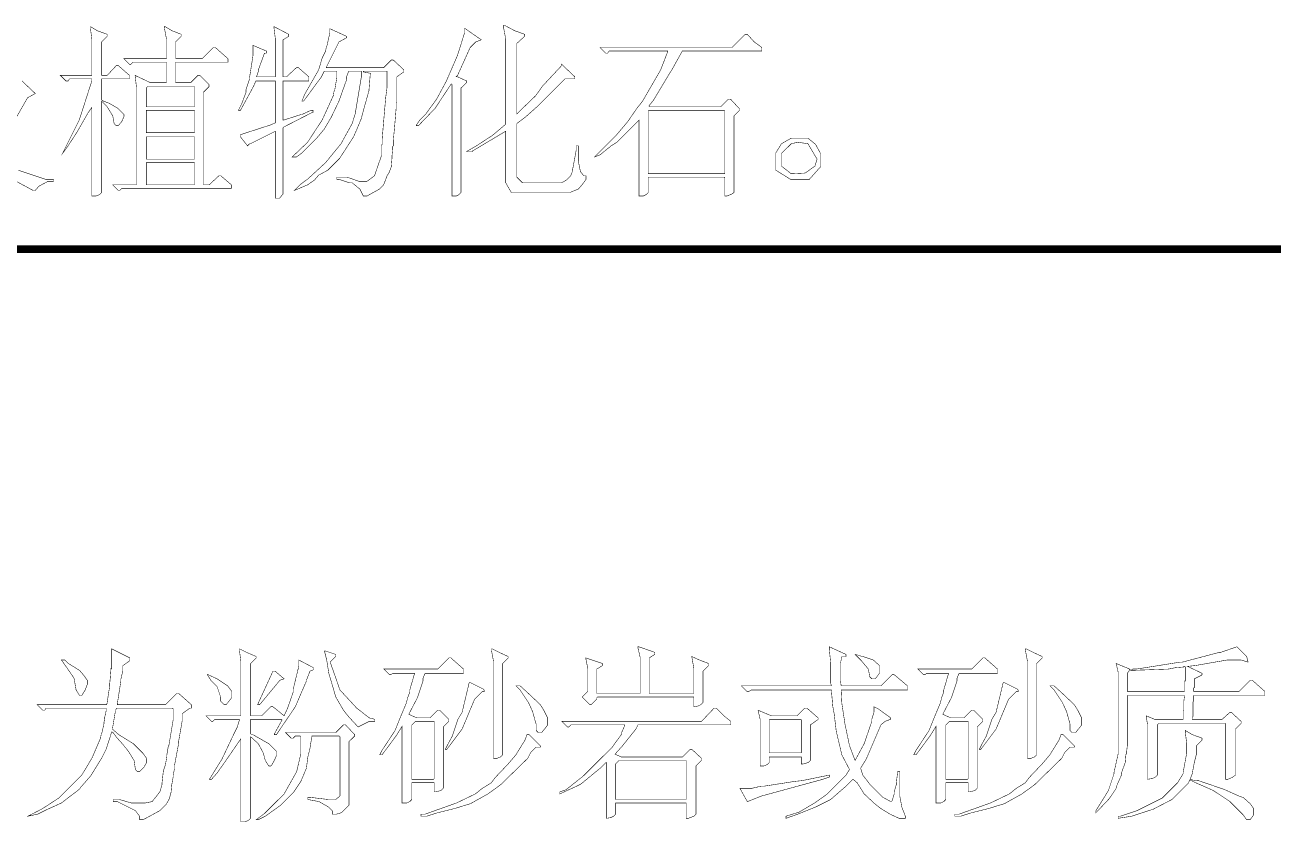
# Model space of a CAD drawing. Extents: x 94 to 452, y -72 to 1042.
# Drawn here: x 290.06 to 314.61, y 100.16 to 115.85 of the extents above; entities that cross this region are included whole.
import ezdxf

# ---------------------------------------------------------------- set-up
doc = ezdxf.new("R2010")
doc.units = 0
doc.header["$MEASUREMENT"] = 0
doc.layers.add('TREE_LAYER', color=7, linetype='Continuous')

msp = doc.modelspace()

# ---------------------------------------------------------------- linework, layer by layer
at = {"layer": 'TREE_LAYER'}
for points, const_width, elevation in [([(299.491046, 115.840317), (299.477321, 115.840317), (299.477321, 115.785415), (299.518497, 115.565807), (299.518497, 113.891297), (299.257713, 113.671689), (298.942027, 113.465807), (298.74987, 113.356003), (298.859674, 113.356003), (298.873399, 113.369728), (299.518497, 113.754042), (299.518497, 113.740317), (299.518497, 112.738356), (299.628301, 112.546199), (300.794968, 112.546199), (300.808693, 112.559924), (300.945948, 112.614826), (301.028301, 112.710905), (301.096929, 112.806983), (301.096929, 112.875611), (301.055752, 112.875611), (300.987125, 112.957964), (300.945948, 113.163846), (300.945948, 113.465807), (300.904772, 113.465807), (300.904772, 113.383454), (300.836144, 113.012866), (300.836144, 112.985415), (300.822419, 112.944238), (300.794968, 112.875611), (300.712615, 112.793258), (300.616537, 112.738356), (299.847909, 112.738356), (299.738105, 112.84816), (299.738105, 113.905022), (299.916537, 114.042277), (300.163595, 114.261885), (300.685164, 114.783454), (300.877321, 114.783454), (300.877321, 114.82463), (300.616537, 115.071689), (300.616537, 115.044238), (300.245948, 114.646199), (300.108693, 114.454042), (299.738105, 114.097179), (299.738105, 114.097179), (299.738105, 115.483454), (299.889086, 115.620709), (299.889086, 115.661885), (299.696929, 115.730513), (299.491046, 115.840317), (299.491046, 115.840317)], 0.01, 76), ([(291.351831, 115.812866), (291.351831, 115.812866), (291.351831, 115.785415), (291.379282, 115.565807), (291.379282, 114.865807), (291.379282, 114.852081), (290.761635, 114.852081), (290.871439, 114.742277), (290.912615, 114.742277), (290.940066, 114.783454), (291.379282, 114.783454), (291.379282, 114.783454), (291.379282, 114.742277), (291.132223, 113.97365), (290.802811, 113.314826), (290.912615, 113.465807), (291.091046, 113.740317), (291.310654, 114.12463), (291.379282, 114.220709), (291.379282, 114.220709), (291.379282, 112.477572), (291.461635, 112.477572), (291.530262, 112.505022), (291.571439, 112.546199), (291.571439, 114.330513), (291.571439, 114.344238), (291.681242, 114.234434), (291.791046, 114.056003), (291.818497, 113.905022), (291.859674, 113.863846), (291.90085, 113.863846), (291.969478, 113.946199), (292.010654, 114.042277), (292.010654, 114.083454), (291.887125, 114.206983), (291.722419, 114.303062), (291.612615, 114.344238), (291.571439, 114.371689), (291.571439, 114.783454), (291.571439, 114.783454), (292.120458, 114.783454), (292.120458, 114.852081), (291.90085, 115.044238), (291.859674, 115.044238), (291.681242, 114.852081), (291.571439, 114.852081), (291.571439, 114.865807), (291.571439, 115.510905), (291.681242, 115.620709), (291.681242, 115.661885), (291.489086, 115.730513), (291.351831, 115.812866), (291.351831, 115.812866)], 0.01, 76), ([(292.820458, 115.812866), (292.806733, 115.812866), (292.806733, 115.785415), (292.847909, 115.565807), (292.847909, 115.195219), (292.847909, 115.181493), (292.010654, 115.181493), (292.120458, 115.071689), (292.147909, 115.071689), (292.189086, 115.112866), (292.847909, 115.112866), (292.847909, 115.112866), (292.847909, 114.714826), (292.847909, 114.714826), (292.518497, 114.714826), (292.230262, 114.852081), (292.257713, 114.618748), (292.257713, 112.697179), (292.257713, 112.697179), (291.791046, 112.697179), (291.90085, 112.587375), (291.928301, 112.587375), (291.969478, 112.628552), (294.12438, 112.628552), (294.12438, 112.697179), (293.918497, 112.875611), (293.877321, 112.875611), (293.685164, 112.697179), (293.589086, 112.697179), (293.57536, 112.697179), (293.57536, 114.52267), (293.685164, 114.632473), (293.685164, 114.67365), (293.506733, 114.852081), (293.465556, 114.852081), (293.328301, 114.714826), (293.040066, 114.714826), (293.02634, 114.714826), (293.02634, 115.112866), (293.040066, 115.112866), (294.055752, 115.112866), (294.055752, 115.181493), (293.808693, 115.401101), (293.767517, 115.401101), (293.547909, 115.181493), (293.040066, 115.181493), (293.02634, 115.195219), (293.02634, 115.510905), (293.136144, 115.620709), (293.136144, 115.661885), (292.957713, 115.730513), (292.820458, 115.812866), (292.820458, 115.812866)], 0.01, 76), ([(294.961635, 115.812866), (294.961635, 115.812866), (294.961635, 115.785415), (294.989086, 115.565807), (294.989086, 114.82463), (294.989086, 114.82463), (294.632223, 114.82463), (294.618497, 114.82463), (294.659674, 114.94816), (294.659674, 114.975611), (294.769478, 115.277572), (294.783203, 115.291297), (294.810654, 115.291297), (294.810654, 115.332473), (294.54987, 115.442277), (294.54987, 115.250121), (294.481242, 114.810905), (294.481242, 114.783454), (294.412615, 114.577572), (294.412615, 114.52267), (294.330262, 114.303062), (294.261635, 114.165807), (294.302811, 114.165807), (294.302811, 114.165807), (294.563595, 114.646199), (294.604772, 114.742277), (294.989086, 114.742277), (294.989086, 114.742277), (294.989086, 113.918748), (294.893007, 113.877572), (294.302811, 113.685415), (294.302811, 113.644238), (294.440066, 113.465807), (294.481242, 113.506983), (294.494968, 113.506983), (294.989086, 113.754042), (294.989086, 113.754042), (294.989086, 112.436395), (295.071439, 112.436395), (295.140066, 112.518748), (295.140066, 113.82267), (295.153791, 113.836395), (295.716537, 114.12463), (295.730262, 114.12463), (295.730262, 114.165807), (295.689086, 114.165807), (295.510654, 114.083454), (295.496929, 114.083454), (295.153791, 113.97365), (295.140066, 113.97365), (295.140066, 114.742277), (295.140066, 114.742277), (295.647909, 114.742277), (295.647909, 114.82463), (295.442027, 115.003062), (295.40085, 115.003062), (295.208693, 114.82463), (295.140066, 114.82463), (295.140066, 114.82463), (295.140066, 115.552081), (295.24987, 115.620709), (295.24987, 115.620709), (295.24987, 115.661885), (294.961635, 115.812866), (294.961635, 115.812866)], 0.01, 76), ([(296.059674, 115.771689), (296.059674, 115.771689), (296.059674, 115.689336), (296.004772, 115.442277), (295.991046, 115.414826), (295.977321, 115.332473), (295.908693, 115.195219), (295.840066, 114.961885), (295.565556, 114.481493), (295.510654, 114.344238), (295.538105, 114.344238), (295.551831, 114.357964), (295.894968, 114.82463), (295.94987, 114.934434), (296.196929, 114.934434), (296.196929, 114.920709), (296.196929, 114.810905), (296.155752, 114.563846), (296.142027, 114.536395), (296.128301, 114.454042), (295.908693, 113.97365), (295.620458, 113.534434), (295.318497, 113.246199), (295.40085, 113.246199), (295.496929, 113.314826), (295.812615, 113.630513), (295.94987, 113.795219), (296.087125, 114.028552), (296.238105, 114.344238), (296.389086, 114.769728), (296.389086, 114.82463), (296.430262, 114.934434), (296.677321, 114.934434), (296.677321, 114.920709), (296.677321, 114.810905), (296.567517, 114.152081), (296.567517, 114.12463), (296.49889, 113.905022), (296.279282, 113.506983), (295.977321, 113.136395), (295.634184, 112.820709), (295.469478, 112.697179), (295.359674, 112.587375), (295.620458, 112.697179), (295.757713, 112.793258), (295.840066, 112.889336), (296.018497, 112.985415), (296.251831, 113.218748), (296.52634, 113.644238), (296.581242, 113.767768), (296.677321, 114.001101), (296.732223, 114.206983), (296.828301, 114.550121), (296.855752, 114.893258), (296.718497, 114.920709), (296.718497, 114.934434), (297.185164, 114.934434), (297.185164, 114.920709), (297.185164, 114.618748), (297.157713, 114.412866), (297.116537, 113.932473), (297.116537, 113.932473), (297.089086, 113.603062), (297.089086, 113.589336), (297.089086, 113.493258), (297.07536, 113.479532), (297.07536, 113.27365), (296.965556, 112.957964), (296.938105, 112.875611), (296.787125, 112.765807), (296.636144, 112.765807), (296.402811, 112.84816), (296.196929, 112.84816), (296.196929, 112.806983), (296.238105, 112.806983), (296.443988, 112.738356), (296.49889, 112.738356), (296.64987, 112.614826), (296.718497, 112.477572), (296.787125, 112.477572), (297.034184, 112.614826), (297.116537, 112.697179), (297.185164, 112.875611), (297.22634, 112.944238), (297.267517, 113.054042), (297.281242, 113.218748), (297.281242, 113.232473), (297.281242, 113.259924), (297.294968, 113.397179), (297.294968, 113.452081), (297.308693, 113.465807), (297.308693, 113.520709), (297.308693, 113.575611), (297.336144, 113.877572), (297.336144, 113.877572), (297.363595, 114.206983), (297.363595, 114.220709), (297.363595, 114.316787), (297.377321, 114.330513), (297.377321, 114.82463), (297.514576, 114.920709), (297.514576, 114.934434), (297.514576, 114.961885), (297.308693, 115.154042), (297.267517, 115.154042), (297.116537, 115.003062), (295.991046, 115.003062), (295.991046, 115.016787), (296.238105, 115.510905), (296.389086, 115.593258), (296.389086, 115.620709), (296.059674, 115.771689), (296.059674, 115.771689)], 0.01, 76), ([(298.722419, 115.771689), (298.708693, 115.771689), (298.708693, 115.689336), (298.571439, 115.250121), (298.351831, 114.742277), (298.159674, 114.385415), (297.940066, 114.083454), (297.830262, 113.97365), (297.761635, 113.877572), (297.761635, 113.863846), (297.802811, 113.863846), (298.132223, 114.206983), (298.447909, 114.687375), (298.461635, 114.67365), (298.461635, 112.477572), (298.543988, 112.477572), (298.59889, 112.505022), (298.640066, 112.546199), (298.640066, 114.605022), (298.74987, 114.714826), (298.74987, 114.742277), (298.571439, 114.82463), (298.557713, 114.82463), (298.543988, 114.82463), (298.571439, 114.852081), (298.818497, 115.401101), (298.928301, 115.510905), (299.038105, 115.552081), (298.722419, 115.771689), (298.722419, 115.771689)], 0.01, 76), ([(304.267517, 115.661885), (304.22634, 115.661885), (303.965556, 115.401101), (301.371439, 115.401101), (301.481242, 115.291297), (301.522419, 115.291297), (301.54987, 115.332473), (302.702811, 115.332473), (302.702811, 115.318748), (302.565556, 114.961885), (302.208693, 114.344238), (302.09889, 114.206983), (301.920458, 113.946199), (301.70085, 113.685415), (301.261635, 113.246199), (301.371439, 113.287375), (301.591046, 113.465807), (301.70085, 113.534434), (302.140066, 113.97365), (302.140066, 113.97365), (302.140066, 112.477572), (302.222419, 112.477572), (302.277321, 112.505022), (302.318497, 112.546199), (302.318497, 112.834434), (302.332223, 112.84816), (303.814576, 112.84816), (303.828301, 112.834434), (303.828301, 112.477572), (303.869478, 112.477572), (303.965556, 112.518748), (304.006733, 112.546199), (304.006733, 114.056003), (304.116537, 114.165807), (304.116537, 114.193258), (303.938105, 114.385415), (303.896929, 114.385415), (303.745948, 114.234434), (302.345948, 114.234434), (302.332223, 114.24816), (302.428301, 114.371689), (302.757713, 114.920709), (302.785164, 114.961885), (302.991046, 115.332473), (304.555752, 115.332473), (304.555752, 115.401101), (304.404772, 115.510905), (304.267517, 115.661885), (304.267517, 115.661885)], 0.01, 76), ([(289.677321, 113.644238), (290.116537, 114.412866), (290.267517, 114.495219), (290.006733, 114.742277)], 0.01, 76), ([(292.477321, 114.632473), (292.477321, 114.632473), (293.396929, 114.632473), (293.396929, 114.632473), (293.396929, 114.234434), (293.396929, 114.234434), (292.44987, 114.234434), (292.44987, 114.234434), (292.44987, 114.605022), (292.477321, 114.632473), (292.477321, 114.632473)], 0.01, 76), ([(292.44987, 114.152081), (292.44987, 114.165807), (293.396929, 114.165807), (293.396929, 114.152081), (293.396929, 113.726591), (293.396929, 113.726591), (292.44987, 113.726591), (292.44987, 113.726591), (292.44987, 114.152081), (292.44987, 114.152081)], 0.01, 76), ([(302.318497, 114.152081), (302.332223, 114.165807), (303.814576, 114.165807), (303.828301, 114.152081), (303.828301, 112.916787), (303.814576, 112.916787), (302.332223, 112.916787), (302.318497, 112.916787), (302.318497, 114.152081), (302.318497, 114.152081)], 0.01, 76), ([(292.44987, 113.644238), (292.44987, 113.644238), (293.396929, 113.644238), (293.396929, 113.644238), (293.396929, 113.218748), (293.396929, 113.205022), (292.44987, 113.205022), (292.44987, 113.218748), (292.44987, 113.644238), (292.44987, 113.644238)], 0.01, 76), ([(305.461635, 113.616787), (305.132223, 113.616787), (304.940066, 113.506983), (304.830262, 113.328552), (304.830262, 112.985415), (305.118497, 112.806983), (305.489086, 112.806983), (305.708693, 113.054042), (305.708693, 113.314826), (305.612615, 113.493258), (305.461635, 113.616787), (305.461635, 113.616787)], 0.01, 76), ([(305.269478, 113.534434), (305.283203, 113.534434), (305.461635, 113.506983), (305.640066, 113.205022), (305.59889, 113.067768), (305.406733, 112.930513), (305.132223, 112.916787), (304.940066, 113.067768), (304.940066, 113.314826), (305.132223, 113.506983), (305.187125, 113.520709), (305.269478, 113.534434), (305.269478, 113.534434)], 0.01, 76), ([(292.44987, 113.136395), (292.44987, 113.136395), (293.396929, 113.136395), (293.396929, 113.136395), (293.396929, 112.697179), (293.396929, 112.697179), (292.44987, 112.697179), (292.44987, 112.697179), (292.44987, 113.136395), (292.44987, 113.136395)], 0.01, 76), ([(289.896929, 112.765807), (290.22634, 112.587375), (290.267517, 112.587375), (290.336144, 112.669728), (290.514576, 112.765807), (290.62438, 112.765807), (290.62438, 112.806983), (290.473399, 112.806983), (289.938105, 112.985415)], 0.01, 76), ([(221.22612, 111.431831), (399.22612, 111.431831)], 0.15, 178), ([(291.770552, 103.56674), (291.770552, 103.56674), (291.770552, 103.182426), (291.756827, 103.182426), (291.743101, 103.003995), (291.729376, 102.86674), (291.729376, 102.825563), (291.674474, 102.4687), (290.301925, 102.4687), (290.411729, 102.358896), (290.452905, 102.358896), (290.480356, 102.400073), (291.660748, 102.400073), (291.660748, 102.386347), (291.660748, 102.386347), (291.660748, 102.345171), (291.633297, 102.221642), (291.633297, 102.194191), (291.619572, 102.125563), (291.619572, 102.098112), (291.578395, 101.919681), (291.56467, 101.89223), (291.550944, 101.809877), (291.386239, 101.425563), (291.248984, 101.19223), (291.180356, 101.082426), (290.727415, 100.629485), (290.411729, 100.423602), (290.123494, 100.272622), (290.31565, 100.313798), (290.480356, 100.396151), (290.782317, 100.533406), (291.13918, 100.807916), (291.166631, 100.849093), (291.358788, 101.0687), (291.578395, 101.425563), (291.660748, 101.590269), (291.770552, 101.933406), (291.798003, 101.919681), (291.866631, 101.823602), (291.99016, 101.686347), (292.099964, 101.549093), (292.209768, 101.370661), (292.237219, 101.19223), (292.278395, 101.151053), (292.319572, 101.151053), (292.401925, 101.233406), (292.456827, 101.329485), (292.456827, 101.411838), (292.388199, 101.507916), (292.196043, 101.700073), (291.907807, 101.878504), (291.784278, 101.988308), (291.83918, 102.31772), (291.852905, 102.331445), (291.852905, 102.372622), (291.866631, 102.400073), (292.96467, 102.400073), (292.978395, 102.386347), (292.978395, 102.16674), (292.896043, 101.672622), (292.882317, 101.645171), (292.854866, 101.480465), (292.854866, 101.453014), (292.827415, 101.288308), (292.786239, 101.164779), (292.772513, 101.041249), (292.758788, 100.91772), (292.758788, 100.890269), (292.717611, 100.753014), (292.566631, 100.560857), (292.429376, 100.533406), (292.401925, 100.533406), (292.154866, 100.533406), (291.921533, 100.602034), (291.798003, 100.602034), (291.798003, 100.560857), (291.880356, 100.560857), (292.237219, 100.382426), (292.319572, 100.272622), (292.319572, 100.203995), (292.388199, 100.203995), (292.717611, 100.382426), (292.841141, 100.505955), (292.896043, 100.602034), (292.909768, 100.64321), (292.937219, 100.739289), (292.950944, 100.890269), (292.978395, 101.041249), (292.978395, 101.082426), (293.005846, 101.205955), (293.005846, 101.274583), (293.088199, 101.713798), (293.088199, 101.754975), (293.156827, 102.153014), (293.156827, 102.290269), (293.307807, 102.400073), (293.335258, 102.400073), (293.335258, 102.4687), (293.088199, 102.688308), (293.047023, 102.688308), (292.827415, 102.4687), (291.880356, 102.4687), (291.880356, 102.482426), (291.948984, 102.921642), (291.948984, 102.962818), (291.99016, 103.141249), (291.99016, 103.237328), (292.127415, 103.333406), (292.127415, 103.347132), (292.127415, 103.388308), (291.770552, 103.56674), (291.770552, 103.56674)], 0.01, 77), ([(294.282317, 103.56674), (294.282317, 103.56674), (294.282317, 103.539289), (294.309768, 103.319681), (294.309768, 102.249093), (294.309768, 102.249093), (293.623494, 102.249093), (293.733297, 102.139289), (293.760748, 102.139289), (293.801925, 102.180465), (294.282317, 102.180465), (294.282317, 102.16674), (294.241141, 102.029485), (294.172513, 101.89223), (293.93918, 101.398112), (293.692121, 101.000073), (293.733297, 101.000073), (293.843101, 101.123602), (294.007807, 101.356936), (294.309768, 101.796151), (294.309768, 101.796151), (294.309768, 100.162818), (294.392121, 100.162818), (294.460748, 100.190269), (294.501925, 100.231445), (294.501925, 101.837328), (294.501925, 101.837328), (294.652905, 101.700073), (294.748984, 101.521642), (294.79016, 101.370661), (294.858788, 101.260857), (294.899964, 101.260857), (294.91369, 101.274583), (294.968592, 101.370661), (295.009768, 101.46674), (295.009768, 101.549093), (294.858788, 101.700073), (294.570552, 101.864779), (294.543101, 101.878504), (294.501925, 101.89223), (294.501925, 102.16674), (294.501925, 102.180465), (295.105846, 102.180465), (295.119572, 102.16674), (294.968592, 101.89223), (294.968592, 101.878504), (295.009768, 101.878504), (295.380356, 102.427524), (295.599964, 102.935367), (295.599964, 102.949093), (295.668592, 103.127524), (295.737219, 103.154975), (295.737219, 103.196151), (295.448984, 103.347132), (295.448984, 103.223602), (295.33918, 102.770661), (295.33918, 102.715759), (295.229376, 102.400073), (295.160748, 102.249093), (294.941141, 102.427524), (294.899964, 102.427524), (294.721533, 102.249093), (294.501925, 102.249093), (294.501925, 102.249093), (294.501925, 103.278504), (294.611729, 103.388308), (294.611729, 103.415759), (294.419572, 103.498112), (294.282317, 103.56674), (294.282317, 103.56674)], 0.01, 77), ([(299.250944, 103.56674), (299.237219, 103.56674), (299.237219, 103.539289), (299.278395, 103.319681), (299.278395, 101.411838), (299.347023, 101.411838), (299.41565, 101.439289), (299.456827, 101.480465), (299.456827, 103.278504), (299.566631, 103.388308), (299.566631, 103.415759), (299.388199, 103.498112), (299.250944, 103.56674), (299.250944, 103.56674)], 0.01, 77), ([(302.133297, 103.607916), (302.119572, 103.607916), (302.119572, 103.580465), (302.160748, 103.402034), (302.160748, 102.688308), (302.147023, 102.688308), (301.323494, 102.688308), (301.309768, 102.688308), (301.309768, 103.1687), (301.419572, 103.237328), (301.419572, 103.237328), (301.419572, 103.278504), (301.09016, 103.388308), (301.131337, 103.182426), (301.131337, 102.729485), (301.021533, 102.619681), (301.172513, 102.4687), (301.199964, 102.4687), (301.309768, 102.578504), (301.309768, 102.605955), (301.323494, 102.619681), (303.217611, 102.619681), (303.217611, 102.605955), (303.217611, 102.427524), (303.299964, 102.441249), (303.354866, 102.4687), (303.396043, 102.509877), (303.396043, 103.127524), (303.505846, 103.237328), (303.505846, 103.278504), (303.327415, 103.347132), (303.176435, 103.415759), (303.217611, 103.182426), (303.217611, 102.688308), (303.217611, 102.688308), (302.33918, 102.688308), (302.33918, 102.688308), (302.33918, 103.388308), (302.448984, 103.456936), (302.448984, 103.456936), (302.448984, 103.498112), (302.133297, 103.607916), (302.133297, 103.607916)], 0.01, 77), ([(305.880356, 103.607916), (305.880356, 103.607916), (305.880356, 103.56674), (305.907807, 103.29223), (305.907807, 102.894191), (305.921533, 102.839289), (305.921533, 102.839289), (304.150944, 102.839289), (304.260748, 102.729485), (304.301925, 102.729485), (304.343101, 102.756936), (305.921533, 102.756936), (305.921533, 102.756936), (305.948984, 102.441249), (305.976435, 102.290269), (306.017611, 101.947132), (306.127415, 101.480465), (306.278395, 101.19223), (306.209768, 101.082426), (305.825454, 100.698112), (305.592121, 100.533406), (305.29016, 100.354975), (305.029376, 100.272622), (305.029376, 100.231445), (305.262709, 100.313798), (305.605846, 100.451053), (305.907807, 100.602034), (306.223494, 100.876544), (306.347023, 101.000073), (306.429376, 100.931445), (306.566631, 100.711838), (306.772513, 100.519681), (306.896043, 100.423602), (307.074474, 100.313798), (307.252905, 100.231445), (307.376435, 100.231445), (307.376435, 100.272622), (307.307807, 100.451053), (307.266631, 100.670661), (307.266631, 101.151053), (307.225454, 101.151053), (307.198003, 100.91772), (307.198003, 100.890269), (307.156827, 100.753014), (307.156827, 100.711838), (307.11565, 100.574583), (307.088199, 100.560857), (306.937219, 100.64321), (306.676435, 100.903995), (306.53918, 101.082426), (306.498003, 101.219681), (306.607807, 101.398112), (306.896043, 102.070661), (306.978395, 102.139289), (307.088199, 102.180465), (307.088199, 102.207916), (306.841141, 102.386347), (306.758788, 102.427524), (306.758788, 102.31772), (306.717611, 102.180465), (306.717611, 102.139289), (306.566631, 101.700073), (306.388199, 101.370661), (306.278395, 101.658896), (306.209768, 101.988308), (306.196043, 102.04321), (306.127415, 102.496151), (306.11369, 102.756936), (306.11369, 102.756936), (307.417611, 102.756936), (307.417611, 102.839289), (307.156827, 103.058896), (307.11565, 103.058896), (306.896043, 102.839289), (306.11369, 102.839289), (306.099964, 102.949093), (306.099964, 103.278504), (306.127415, 103.415759), (306.209768, 103.415759), (306.209768, 103.456936), (305.880356, 103.607916), (305.880356, 103.607916)], 0.01, 77), ([(309.750944, 103.56674), (309.737219, 103.56674), (309.737219, 103.539289), (309.778395, 103.319681), (309.778395, 101.411838), (309.847023, 101.411838), (309.91565, 101.439289), (309.956827, 101.480465), (309.956827, 103.278504), (310.066631, 103.388308), (310.066631, 103.415759), (309.888199, 103.498112), (309.750944, 103.56674), (309.750944, 103.56674)], 0.01, 77), ([(313.896043, 103.607916), (313.580356, 103.498112), (313.552905, 103.498112), (312.825454, 103.305955), (312.784278, 103.305955), (311.919572, 103.1687), (311.850944, 103.1687), (311.850944, 103.154975), (311.782317, 103.154975), (311.782317, 103.1687), (311.754866, 103.182426), (311.521533, 103.278504), (311.562709, 103.100073), (311.562709, 101.507916), (311.480356, 101.137328), (311.480356, 101.109877), (311.370552, 100.780465), (311.260748, 100.602034), (311.123494, 100.382426), (311.123494, 100.341249), (311.384278, 100.615759), (311.521533, 100.821642), (311.535258, 100.876544), (311.631337, 101.096151), (311.631337, 101.137328), (311.699964, 101.329485), (311.71369, 101.494191), (311.727415, 101.494191), (311.727415, 101.535367), (311.741141, 101.658896), (311.741141, 102.647132), (311.741141, 102.647132), (312.852905, 102.647132), (312.866631, 102.647132), (312.852905, 102.537328), (312.852905, 102.537328), (312.852905, 102.441249), (312.852905, 102.441249), (312.852905, 102.358896), (312.83918, 102.358896), (312.83918, 102.262818), (312.83918, 102.262818), (312.83918, 102.180465), (312.83918, 102.180465), (312.276435, 102.180465), (312.111729, 102.249093), (312.13918, 102.070661), (312.13918, 101.000073), (312.235258, 101.013798), (312.29016, 101.041249), (312.331337, 101.082426), (312.331337, 102.070661), (312.358788, 102.098112), (313.676435, 102.098112), (313.676435, 102.098112), (313.676435, 101.000073), (313.717611, 101.000073), (313.81369, 101.041249), (313.868592, 101.082426), (313.868592, 101.988308), (313.978395, 102.098112), (313.978395, 102.139289), (313.786239, 102.31772), (313.758788, 102.31772), (313.607807, 102.180465), (313.031337, 102.180465), (313.017611, 102.180465), (313.017611, 102.221642), (313.031337, 102.235367), (313.031337, 102.331445), (313.031337, 102.331445), (313.031337, 102.427524), (313.031337, 102.427524), (313.031337, 102.523602), (313.045062, 102.537328), (313.045062, 102.647132), (313.045062, 102.647132), (314.445062, 102.647132), (314.445062, 102.729485), (314.198003, 102.949093), (314.156827, 102.949093), (313.937219, 102.729485), (313.058788, 102.729485), (313.045062, 102.729485), (313.045062, 102.798112), (313.058788, 102.798112), (313.058788, 102.976544), (313.196043, 103.045171), (313.209768, 103.058896), (313.209768, 103.086347), (312.921533, 103.223602), (312.948984, 103.223602), (313.072513, 103.237328), (313.703886, 103.347132), (313.978395, 103.347132), (314.11565, 103.305955), (314.088199, 103.415759), (313.896043, 103.607916), (313.896043, 103.607916)], 0.01, 77), ([(290.850944, 103.347132), (290.782317, 103.347132), (290.878395, 103.209877), (291.029376, 102.990269), (291.070552, 102.756936), (291.13918, 102.647132), (291.180356, 102.647132), (291.248984, 102.756936), (291.29016, 102.86674), (291.29016, 102.949093), (291.221533, 103.045171), (291.13918, 103.141249), (290.919572, 103.278504), (290.850944, 103.347132), (290.850944, 103.347132)], 0.01, 77), ([(295.970552, 103.525563), (295.956827, 103.525563), (295.956827, 103.511838), (295.998003, 103.347132), (296.03918, 103.086347), (296.080356, 102.949093), (296.176435, 102.619681), (296.327415, 102.358896), (296.437219, 102.221642), (296.61565, 102.029485), (296.835258, 102.139289), (296.945062, 102.139289), (296.945062, 102.180465), (296.835258, 102.207916), (296.588199, 102.400073), (296.258788, 102.756936), (296.066631, 103.305955), (296.176435, 103.415759), (296.176435, 103.456936), (295.970552, 103.525563), (295.970552, 103.525563)], 0.01, 77), ([(298.441141, 103.388308), (298.399964, 103.388308), (298.180356, 103.1687), (297.123494, 103.1687), (297.233297, 103.058896), (297.260748, 103.058896), (297.301925, 103.086347), (297.727415, 103.086347), (297.727415, 103.086347), (297.631337, 102.756936), (297.631337, 102.715759), (297.59016, 102.605955), (297.562709, 102.496151), (297.452905, 102.235367), (297.343101, 101.960857), (297.082317, 101.562818), (297.041141, 101.480465), (297.041141, 101.480465), (297.082317, 101.480465), (297.096043, 101.494191), (297.370552, 101.864779), (297.480356, 102.04321), (297.480356, 102.04321), (297.480356, 100.533406), (297.576435, 100.533406), (297.631337, 100.560857), (297.672513, 100.602034), (297.672513, 100.931445), (297.672513, 100.931445), (298.098003, 100.931445), (298.111729, 100.931445), (298.111729, 100.753014), (298.152905, 100.753014), (298.248984, 100.780465), (298.29016, 100.821642), (298.29016, 102.029485), (298.399964, 102.139289), (298.399964, 102.180465), (298.221533, 102.358896), (298.180356, 102.358896), (298.029376, 102.207916), (297.768592, 102.207916), (297.617611, 102.276544), (297.617611, 102.290269), (297.782317, 102.605955), (297.892121, 102.935367), (297.892121, 102.990269), (297.933297, 103.086347), (298.688199, 103.086347), (298.688199, 103.1687), (298.441141, 103.388308), (298.441141, 103.388308)], 0.01, 77), ([(306.401925, 103.456936), (306.388199, 103.456936), (306.511729, 103.333406), (306.648984, 103.1687), (306.676435, 103.01772), (306.717611, 102.976544), (306.786239, 102.976544), (306.868592, 103.086347), (306.868592, 103.237328), (306.745062, 103.347132), (306.53918, 103.415759), (306.484278, 103.429485), (306.401925, 103.456936), (306.401925, 103.456936)], 0.01, 77), ([(308.941141, 103.388308), (308.899964, 103.388308), (308.680356, 103.1687), (307.623494, 103.1687), (307.733297, 103.058896), (307.760748, 103.058896), (307.801925, 103.086347), (308.227415, 103.086347), (308.227415, 103.086347), (308.131337, 102.756936), (308.131337, 102.715759), (308.09016, 102.605955), (308.062709, 102.496151), (307.952905, 102.235367), (307.843101, 101.960857), (307.582317, 101.562818), (307.541141, 101.480465), (307.541141, 101.480465), (307.582317, 101.480465), (307.596043, 101.494191), (307.870552, 101.864779), (307.980356, 102.04321), (307.980356, 102.04321), (307.980356, 100.533406), (308.076435, 100.533406), (308.131337, 100.560857), (308.172513, 100.602034), (308.172513, 100.931445), (308.172513, 100.931445), (308.598003, 100.931445), (308.611729, 100.931445), (308.611729, 100.753014), (308.652905, 100.753014), (308.748984, 100.780465), (308.79016, 100.821642), (308.79016, 102.029485), (308.899964, 102.139289), (308.899964, 102.180465), (308.721533, 102.358896), (308.680356, 102.358896), (308.529376, 102.207916), (308.268592, 102.207916), (308.117611, 102.276544), (308.117611, 102.290269), (308.282317, 102.605955), (308.392121, 102.935367), (308.392121, 102.990269), (308.433297, 103.086347), (309.188199, 103.086347), (309.188199, 103.1687), (308.941141, 103.388308), (308.941141, 103.388308)], 0.01, 77), ([(294.982317, 103.127524), (294.941141, 103.127524), (294.63918, 102.4687), (294.680356, 102.4687), (295.078395, 102.949093), (295.160748, 102.976544), (294.982317, 103.127524), (294.982317, 103.127524)], 0.01, 77), ([(312.852905, 103.209877), (312.852905, 103.223602), (312.880356, 103.209877), (312.880356, 102.935367), (312.866631, 102.935367), (312.866631, 102.839289), (312.866631, 102.825563), (312.866631, 102.729485), (312.852905, 102.729485), (311.741141, 102.729485), (311.741141, 102.729485), (311.741141, 103.086347), (311.782317, 103.141249), (312.550944, 103.1687), (312.688199, 103.196151), (312.852905, 103.209877), (312.852905, 103.209877)], 0.01, 77), ([(293.66467, 103.058896), (293.650944, 103.058896), (293.719572, 102.949093), (293.843101, 102.825563), (293.911729, 102.619681), (293.911729, 102.537328), (293.980356, 102.4687), (294.021533, 102.4687), (294.131337, 102.605955), (294.131337, 102.729485), (294.048984, 102.839289), (293.843101, 102.976544), (293.66467, 103.058896), (293.66467, 103.058896)], 0.01, 77), ([(298.811729, 102.907916), (298.798003, 102.894191), (298.660748, 102.31772), (298.578395, 102.180465), (298.468592, 101.851053), (298.372513, 101.672622), (298.331337, 101.590269), (298.358788, 101.590269), (298.372513, 101.603995), (298.660748, 101.988308), (298.907807, 102.578504), (299.058788, 102.729485), (299.099964, 102.729485), (299.086239, 102.770661), (298.811729, 102.907916), (298.811729, 102.907916)], 0.01, 77), ([(299.799964, 102.839289), (299.717611, 102.839289), (299.799964, 102.756936), (299.96467, 102.509877), (299.978395, 102.482426), (300.047023, 102.331445), (300.11565, 102.084387), (300.11565, 101.960857), (300.156827, 101.919681), (300.225454, 101.919681), (300.335258, 102.056936), (300.335258, 102.221642), (300.266631, 102.358896), (300.198003, 102.4687), (299.950944, 102.702034), (299.799964, 102.839289), (299.799964, 102.839289)], 0.01, 77), ([(309.311729, 102.907916), (309.298003, 102.894191), (309.160748, 102.31772), (309.078395, 102.180465), (308.968592, 101.851053), (308.872513, 101.672622), (308.831337, 101.590269), (308.858788, 101.590269), (308.872513, 101.603995), (309.160748, 101.988308), (309.407807, 102.578504), (309.558788, 102.729485), (309.599964, 102.729485), (309.586239, 102.770661), (309.311729, 102.907916), (309.311729, 102.907916)], 0.01, 77), ([(310.299964, 102.839289), (310.217611, 102.839289), (310.299964, 102.756936), (310.46467, 102.509877), (310.478395, 102.482426), (310.547023, 102.331445), (310.61565, 102.084387), (310.61565, 101.960857), (310.656827, 101.919681), (310.725454, 101.919681), (310.835258, 102.056936), (310.835258, 102.221642), (310.766631, 102.358896), (310.698003, 102.4687), (310.450944, 102.702034), (310.299964, 102.839289), (310.299964, 102.839289)], 0.01, 77), ([(303.656827, 102.400073), (303.61565, 102.400073), (303.368592, 102.139289), (300.623494, 102.139289), (300.733297, 102.029485), (300.760748, 102.029485), (300.801925, 102.070661), (301.858788, 102.070661), (301.858788, 102.056936), (301.803886, 101.933406), (301.79016, 101.878504), (301.611729, 101.631445), (301.048984, 101.0687), (300.705846, 100.794191), (300.582317, 100.753014), (300.582317, 100.711838), (300.93918, 100.876544), (300.994082, 100.903995), (301.378395, 101.219681), (301.488199, 101.329485), (301.501925, 101.329485), (301.501925, 100.231445), (301.584278, 100.245171), (301.63918, 100.272622), (301.680356, 100.313798), (301.680356, 100.519681), (301.680356, 100.533406), (303.066631, 100.533406), (303.066631, 100.519681), (303.066631, 100.231445), (303.107807, 100.231445), (303.217611, 100.272622), (303.258788, 100.313798), (303.258788, 101.260857), (303.368592, 101.370661), (303.368592, 101.411838), (303.176435, 101.590269), (303.148984, 101.590269), (302.998003, 101.439289), (301.79016, 101.439289), (301.666631, 101.494191), (301.803886, 101.645171), (302.078395, 101.988308), (302.119572, 102.070661), (303.945062, 102.070661), (303.945062, 102.139289), (303.807807, 102.249093), (303.656827, 102.400073), (303.656827, 102.400073)], 0.01, 77), ([(305.441141, 102.400073), (305.399964, 102.400073), (305.248984, 102.249093), (304.741141, 102.249093), (304.480356, 102.358896), (304.521533, 102.180465), (304.521533, 101.260857), (304.59016, 101.260857), (304.658788, 101.288308), (304.699964, 101.329485), (304.699964, 101.439289), (304.71369, 101.439289), (305.317611, 101.439289), (305.331337, 101.439289), (305.331337, 101.302034), (305.372513, 101.302034), (305.468592, 101.329485), (305.509768, 101.370661), (305.509768, 102.070661), (305.647023, 102.16674), (305.660748, 102.180465), (305.660748, 102.207916), (305.441141, 102.400073), (305.441141, 102.400073)], 0.01, 77), ([(297.741141, 102.139289), (297.741141, 102.139289), (298.098003, 102.139289), (298.111729, 102.139289), (298.111729, 101.013798), (298.098003, 101.000073), (297.672513, 101.000073), (297.672513, 101.013798), (297.672513, 102.070661), (297.741141, 102.139289), (297.741141, 102.139289)], 0.01, 77), ([(304.699964, 102.16674), (304.71369, 102.180465), (305.317611, 102.180465), (305.331337, 102.16674), (305.331337, 101.521642), (305.317611, 101.521642), (304.71369, 101.521642), (304.699964, 101.521642), (304.699964, 102.16674), (304.699964, 102.16674)], 0.01, 77), ([(308.241141, 102.139289), (308.241141, 102.139289), (308.598003, 102.139289), (308.611729, 102.139289), (308.611729, 101.013798), (308.598003, 101.000073), (308.172513, 101.000073), (308.172513, 101.013798), (308.172513, 102.070661), (308.241141, 102.139289), (308.241141, 102.139289)], 0.01, 77), ([(296.368592, 102.070661), (296.327415, 102.070661), (296.176435, 101.919681), (295.188199, 101.919681), (295.298003, 101.809877), (295.33918, 101.809877), (295.380356, 101.851053), (295.476435, 101.851053), (295.49016, 101.837328), (295.49016, 101.507916), (295.407807, 101.151053), (295.160748, 100.711838), (294.776435, 100.327524), (294.611729, 100.203995), (294.652905, 100.203995), (294.79016, 100.272622), (295.078395, 100.478504), (295.352905, 100.753014), (295.49016, 100.958896), (295.599964, 101.219681), (295.627415, 101.439289), (295.668592, 101.603995), (295.682317, 101.700073), (295.709768, 101.851053), (296.245062, 101.851053), (296.258788, 101.837328), (296.258788, 100.670661), (296.176435, 100.602034), (296.025454, 100.602034), (295.682317, 100.64321), (295.627415, 100.64321), (295.627415, 100.602034), (295.847023, 100.560857), (296.03918, 100.451053), (296.107807, 100.382426), (296.107807, 100.313798), (296.19016, 100.313798), (296.286239, 100.341249), (296.437219, 100.49223), (296.437219, 101.741249), (296.547023, 101.851053), (296.547023, 101.878504), (296.368592, 102.070661), (296.368592, 102.070661)], 0.01, 77), ([(299.978395, 101.878504), (299.937219, 101.878504), (299.896043, 101.7687), (299.717611, 101.480465), (299.566631, 101.302034), (299.305846, 101.027524), (299.237219, 100.931445), (299.058788, 100.821642), (298.921533, 100.711838), (298.550944, 100.533406), (297.933297, 100.313798), (297.850944, 100.313798), (297.850944, 100.272622), (297.960748, 100.272622), (298.180356, 100.341249), (298.509768, 100.423602), (298.825454, 100.519681), (299.168592, 100.711838), (299.41565, 100.890269), (299.950944, 101.411838), (300.005846, 101.521642), (300.11565, 101.631445), (300.198003, 101.631445), (300.198003, 101.658896), (299.978395, 101.878504), (299.978395, 101.878504)], 0.01, 77), ([(310.478395, 101.878504), (310.437219, 101.878504), (310.396043, 101.7687), (310.217611, 101.480465), (310.066631, 101.302034), (309.805846, 101.027524), (309.737219, 100.931445), (309.558788, 100.821642), (309.421533, 100.711838), (309.050944, 100.533406), (308.433297, 100.313798), (308.350944, 100.313798), (308.350944, 100.272622), (308.460748, 100.272622), (308.680356, 100.341249), (309.009768, 100.423602), (309.325454, 100.519681), (309.668592, 100.711838), (309.91565, 100.890269), (310.450944, 101.411838), (310.505846, 101.521642), (310.61565, 101.631445), (310.698003, 101.631445), (310.698003, 101.658896), (310.478395, 101.878504), (310.478395, 101.878504)], 0.01, 77), ([(312.880356, 101.960857), (312.880356, 101.960857), (312.880356, 101.933406), (312.907807, 101.713798), (312.907807, 101.507916), (312.83918, 101.137328), (312.83918, 101.109877), (312.729376, 100.931445), (312.427415, 100.629485), (311.933297, 100.382426), (311.603886, 100.272622), (311.562709, 100.272622), (311.562709, 100.231445), (311.823494, 100.272622), (312.248984, 100.409877), (312.619572, 100.602034), (312.948984, 100.931445), (312.962709, 100.986347), (312.976435, 100.986347), (313.086239, 100.931445), (313.429376, 100.780465), (313.758788, 100.560857), (314.019572, 100.300073), (314.088199, 100.203995), (314.156827, 100.203995), (314.225454, 100.300073), (314.225454, 100.423602), (314.156827, 100.519681), (314.019572, 100.64321), (313.96467, 100.656936), (313.69016, 100.780465), (313.662709, 100.794191), (313.141141, 100.972622), (313.11369, 100.972622), (313.017611, 100.986347), (312.976435, 101.000073), (313.017611, 101.109877), (313.058788, 101.329485), (313.099964, 101.494191), (313.099964, 101.658896), (313.209768, 101.7687), (313.209768, 101.809877), (313.017611, 101.878504), (312.880356, 101.960857), (312.880356, 101.960857)], 0.01, 77), ([(301.748984, 101.370661), (301.748984, 101.370661), (303.066631, 101.370661), (303.066631, 101.370661), (303.066631, 100.602034), (303.066631, 100.602034), (301.680356, 100.602034), (301.680356, 100.602034), (301.680356, 101.302034), (301.748984, 101.370661), (301.748984, 101.370661)], 0.01, 77), ([(305.880356, 101.082426), (305.345062, 100.972622), (305.207807, 100.958896), (304.59016, 100.862818), (304.535258, 100.862818), (304.356827, 100.821642), (304.123494, 100.821642), (304.260748, 100.574583), (304.274474, 100.560857), (304.548984, 100.670661), (305.756827, 101.000073), (305.880356, 101.041249), (305.880356, 101.082426), (305.880356, 101.082426)], 0.01, 77)]:
    msp.add_lwpolyline(points, dxfattribs=dict(at, const_width=const_width, elevation=elevation))

doc.saveas('drawing.dxf')
